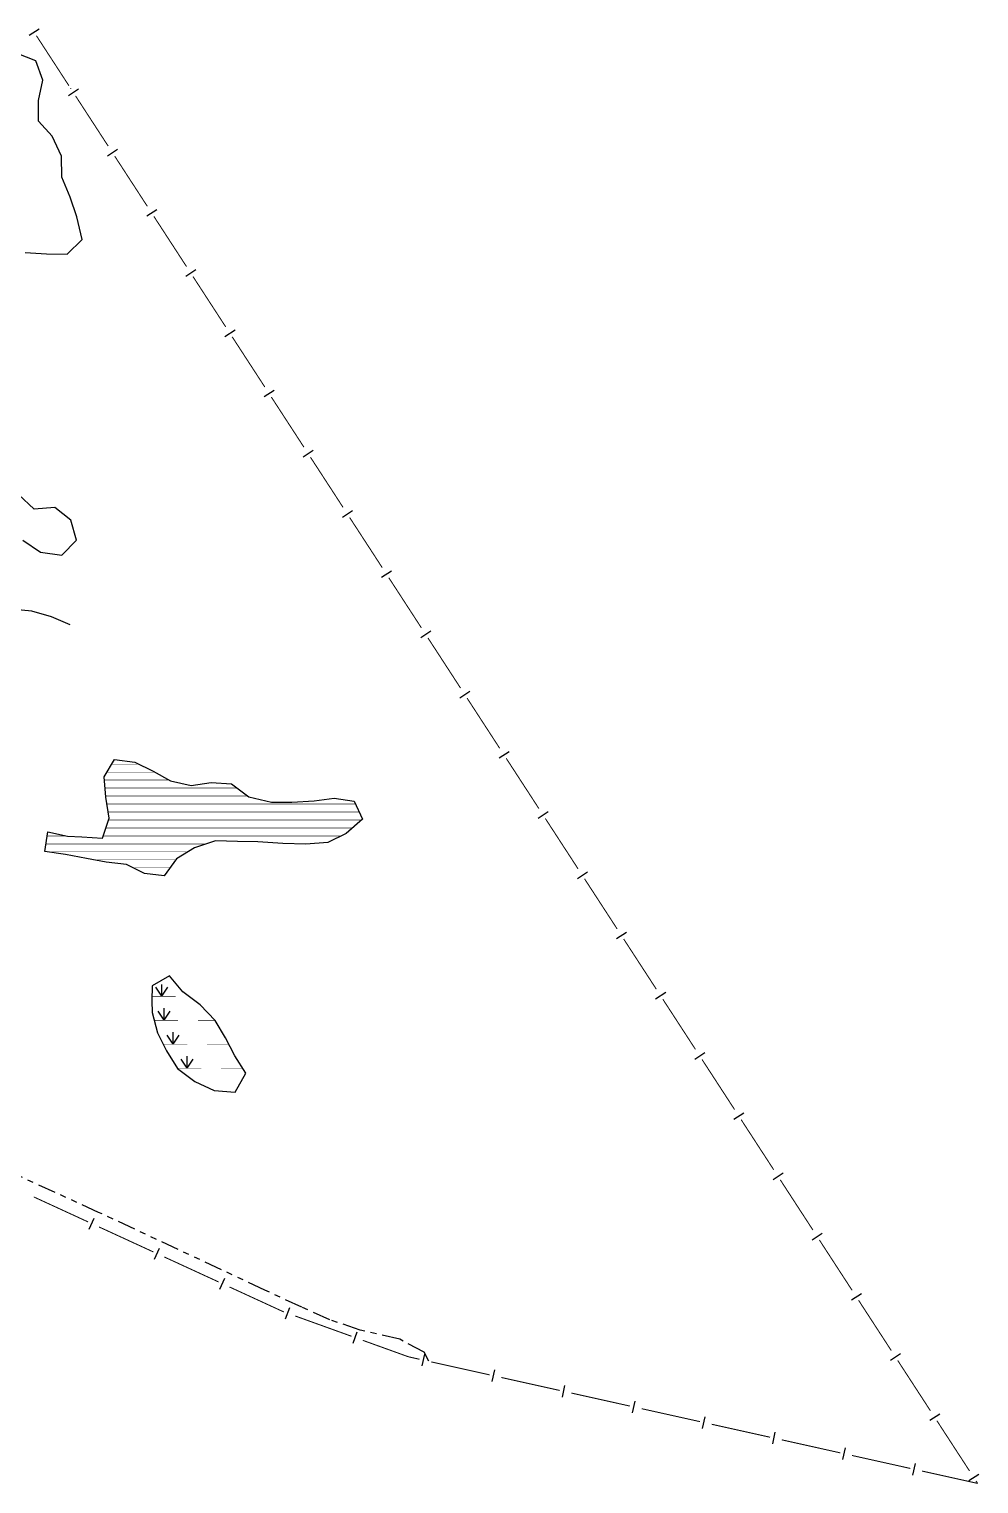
# Model space of a CAD drawing. Extents: x 204614 to 205597, y 4873311 to 4874446.
# Drawn here: x 205359.1 to 205597.1, y 4873310.6 to 4873675.2 of the extents above; entities that cross this region are included whole.
import ezdxf

# ---------------------------------------------------------------- set-up
doc = ezdxf.new("R2010")
doc.units = 0
doc.header["$LTSCALE"] = 1.5
doc.header["$MEASUREMENT"] = 0
doc.linetypes.add('TRACO_00', pattern=[10, -10])
doc.linetypes.add('TRACO_25', pattern=[8, 3, -1, 1, -1, 1, -1])
for name, color, linetype in [('HD-ALAGADO-BREJO', 170, 'CONTINUOUS'), ('HD-HACH-HIDROG', 160, 'CONTINUOUS'), ('HD-LAGOS-PERENE', 170, 'CONTINUOUS'), ('LM-LIM-SETORES-BAIRROS', 250, 'CONTINUOUS'), ('SV-RUA-NAO-PAV', 7, 'CONTINUOUS')]:
    doc.layers.add(name, color=color, linetype=linetype)

# ---------------------------------------------------------------- blocks, each defined once
blk = doc.blocks.new('*X0')
at = {"layer": 'HD-HACH-HIDROG', "const_width": 0.13}
for points in [[(205379.750359, 4873491.03033), (205386.515165, 4873491.030398)], [(205377.938881, 4873487.030246), (205394.111833, 4873487.030408)], [(205378.554027, 4873489.030285), (205390.589569, 4873489.030405)], [(205378.126751, 4873485.030215), (205411.214884, 4873485.030546)], [(205378.314621, 4873483.030184), (205413.873429, 4873483.030539)], [(205378.605878, 4873481.030154), (205440.832186, 4873481.030776)], [(205378.913283, 4873479.030124), (205441.783739, 4873479.030752)], [(205378.999451, 4873477.030092), (205442.443685, 4873477.030726)], [(205363.593374, 4873473.029872), (205368.391834, 4873473.02992)], [(205377.690044, 4873473.030012), (205437.31257, 4873473.030609)], [(205378.344748, 4873475.030052), (205440.141944, 4873475.03067)], [(205363.286298, 4873471.029835), (205403.553478, 4873471.030238)], [(205363.491946, 4873469.029805), (205398.896304, 4873469.030159)], [(205426.162401, 4873471.030464), (205429.1106, 4873471.030494)], [(205375.251416, 4873467.029889), (205395.814773, 4873467.030095)], [(205385.111669, 4873465.029955), (205394.377386, 4873465.030047)]]:
    blk.add_lwpolyline(points, dxfattribs=at)
blk = doc.blocks.new('*X1')
at = {"layer": 'HD-ALAGADO-BREJO'}
for points in [[(205392.335933, 4873432.840291), (205392.335492, 4873435.840291)], [(205392.335933, 4873432.840291), (205390.835602, 4873435.09007)], [(205392.335933, 4873432.840291), (205393.835602, 4873435.090512)], [(205392.919398, 4873426.840184), (205391.419139, 4873429.090011)], [(205392.919398, 4873426.840184), (205392.919053, 4873429.840183)], [(205392.919398, 4873426.840184), (205394.419139, 4873429.090356)], [(205395.190057, 4873420.840162), (205393.689808, 4873423.089996)], [(205395.190057, 4873420.840162), (205395.189725, 4873423.840162)], [(205395.190057, 4873420.840162), (205396.689808, 4873423.090329)], [(205398.693051, 4873414.840165), (205398.692718, 4873417.840165)], [(205398.693051, 4873414.840165), (205397.192801, 4873417.089998)], [(205398.693051, 4873414.840165), (205400.192801, 4873417.090331)]]:
    blk.add_lwpolyline(points, dxfattribs=at)
at = {"layer": 'HD-ALAGADO-BREJO', "const_width": 0.13}
for points in [[(205389.835933, 4873432.839923), (205390.835933, 4873432.84007)], [(205390.835933, 4873432.84007), (205395.835933, 4873432.840806)], [(205390.419398, 4873426.839896), (205391.419398, 4873426.840011)], [(205391.419398, 4873426.840011), (205396.419398, 4873426.840586)], [(205401.419398, 4873426.841162), (205405.419398, 4873426.841622)], [(205405.419398, 4873426.841622), (205405.634363, 4873426.840048)], [(205392.690057, 4873420.839885), (205393.690057, 4873420.839996)], [(205393.690057, 4873420.839996), (205398.690057, 4873420.84055)], [(205403.690057, 4873420.841104), (205408.690057, 4873420.841658)], [(205408.690057, 4873420.841658), (205409.119085, 4873420.84005)], [(205396.193051, 4873414.839888), (205397.193051, 4873414.839998)], [(205397.193051, 4873414.839998), (205402.193051, 4873414.840553)], [(205407.193051, 4873414.841108), (205412.193051, 4873414.841663)], [(205412.193051, 4873414.841663), (205412.569488, 4873414.840051)]]:
    blk.add_lwpolyline(points, dxfattribs=at)

msp = doc.modelspace()

# ---------------------------------------------------------------- linework, layer by layer
at = {"layer": 'HD-ALAGADO-BREJO', "linetype": 'TRACO_00'}
msp.add_polyline3d([(205389.9, 4873428.78, 2.203013), (205391.26, 4873423.7, 2.203013), (205393.54, 4873419.14, 2.203013), (205396.23, 4873414.78, 2.203013), (205400.59, 4873411.53, 2.203013), (205405.43, 4873409.26, 2.203013), (205410.74, 4873408.84, 2.203013), (205413.36, 4873413.57, 2.203013), (205410.64, 4873417.94, 2.203013), (205408.28, 4873422.44, 2.203013), (205405.7, 4873426.77, 2.203013), (205401.98, 4873430.74, 2.203013), (205397.61, 4873433.93, 2.203013), (205394.28, 4873437.94, 2.203013), (205389.92, 4873435.46, 2.203013), (205389.8, 4873431.72, 2.203013)], close=True, dxfattribs=at)
at = {"layer": 'HD-LAGOS-PERENE', "linetype": 'Continuous'}
for points in [[(205358.12, 4873619.24, 2.203013), (205363.48, 4873618.88, 2.203013), (205368.62, 4873618.86, 2.203013), (205372.4, 4873622.47, 2.203013), (205371.02, 4873628.23, 2.203013), (205369.33, 4873633.14, 2.203013), (205367.25, 4873638.15, 2.203013), (205367.17, 4873643.38, 2.203013), (205364.86, 4873648.42, 2.203013), (205361.43, 4873652.2, 2.203013), (205361.45, 4873657.36, 2.203013), (205362.52, 4873662.41, 2.203013), (205360.76, 4873667.27, 2.203013), (205356.07, 4873669.1, 2.203013)], [(205369.45942, 4873660.430078, 2.203013), (205369.429, 4873660.32305, 2.203013)], [(205357.49, 4873547.19, 2.203013), (205361.96, 4873544.16, 2.203013), (205367.25, 4873543.43, 2.203013), (205370.97, 4873547.17, 2.203013), (205369.5, 4873552.18, 2.203013), (205365.51, 4873555.37, 2.203013), (205360.31, 4873554.92, 2.203013), (205356.46, 4873558.57, 2.203013)], [(205369.4, 4873525.92, 2.203013), (205364.68, 4873527.93, 2.203013), (205359.73, 4873529.33, 2.203013), (205354.61, 4873529.86, 2.203013)]]:
    msp.add_polyline3d(points, dxfattribs=at)
msp.add_polyline3d([(205372.29, 4873472.77, 2.203013), (205377.51, 4873472.48, 2.203013), (205379.15, 4873477.49, 2.203013), (205378.34, 4873482.76, 2.203013), (205377.86, 4873487.87, 2.203013), (205380.45, 4873492.2, 2.203013), (205385.54, 4873491.5, 2.203013), (205390.15, 4873489.28, 2.203013), (205394.5, 4873486.81, 2.203013), (205399.68, 4873485.68, 2.203013), (205404.73, 4873486.4, 2.203013), (205409.78, 4873486.11, 2.203013), (205414.14, 4873482.83, 2.203013), (205419.84, 4873481.5, 2.203013), (205424.94, 4873481.49, 2.203013), (205430.49, 4873481.79, 2.203013), (205435.5, 4873482.5, 2.203013), (205440.49, 4873481.75, 2.203013), (205442.65, 4873477.21, 2.203013), (205438.53, 4873473.63, 2.203013), (205433.96, 4873471.38, 2.203013), (205428.41, 4873470.98, 2.203013), (205422.62, 4873471.11, 2.203013), (205416.39, 4873471.52, 2.203013), (205411.32, 4873471.61, 2.203013), (205405.82, 4873471.78, 2.203013), (205400.56, 4873470.04, 2.203013), (205395.98, 4873467.26, 2.203013), (205392.94, 4873463.03, 2.203013), (205387.96, 4873463.59, 2.203013), (205383.45, 4873465.87, 2.203013), (205378.41, 4873466.42, 2.203013), (205373.49, 4873467.37, 2.203013), (205368.21, 4873468.37, 2.203013), (205362.99, 4873469.1, 2.203013), (205363.75, 4873474.05, 2.203013), (205368.71, 4873472.96, 2.203013)], close=True, dxfattribs=at)
at = {"layer": 'LM-LIM-SETORES-BAIRROS'}
for points in [[(205361.622456, 4873675.238834), (205359.10715, 4873673.603831)], [(205371.432475, 4873660.146998), (205368.917169, 4873658.511995)], [(205381.242494, 4873645.055162), (205378.727188, 4873643.420159)], [(205391.052514, 4873629.963326), (205388.537208, 4873628.328323)], [(205400.862533, 4873614.87149), (205398.347227, 4873613.236486)], [(205410.672552, 4873599.779653), (205408.157246, 4873598.14465)], [(205420.482572, 4873584.687817), (205417.967266, 4873583.052814)], [(205430.292591, 4873569.595981), (205427.777285, 4873567.960978)], [(205440.10261, 4873554.504145), (205437.587304, 4873552.869141)], [(205449.91263, 4873539.412308), (205447.397324, 4873537.777305)], [(205459.722649, 4873524.320472), (205457.207343, 4873522.685469)], [(205469.532668, 4873509.228636), (205467.017362, 4873507.593633)], [(205479.342688, 4873494.1368), (205476.827382, 4873492.501797)], [(205489.152707, 4873479.044964), (205486.637401, 4873477.40996)], [(205498.962726, 4873463.953127), (205496.44742, 4873462.318124)], [(205508.772746, 4873448.861291), (205506.25744, 4873447.226288)], [(205518.582765, 4873433.769455), (205516.067459, 4873432.134452)], [(205528.392784, 4873418.677619), (205525.877478, 4873417.042616)], [(205538.202804, 4873403.585783), (205535.687498, 4873401.950779)], [(205548.012823, 4873388.493946), (205545.497517, 4873386.858943)], [(205374.149226, 4873374.516425), (205375.403282, 4873377.241741)], [(205557.822843, 4873373.40211), (205555.307536, 4873371.767107)], [(205390.501121, 4873366.992095), (205391.755176, 4873369.717411)], [(205406.853015, 4873359.467765), (205408.10707, 4873362.19308)], [(205567.632862, 4873358.310274), (205565.117556, 4873356.675271)], [(205423.364352, 4873351.995708), (205424.381982, 4873354.81784)], [(205440.297145, 4873345.88993), (205441.314775, 4873348.712063)], [(205457.547791, 4873340.195296), (205458.199227, 4873343.123714)], [(205577.442881, 4873343.218438), (205574.927575, 4873341.583434)], [(205475.118299, 4873336.286683), (205475.769735, 4873339.215101)], [(205492.688807, 4873332.37807), (205493.340243, 4873335.306488)], [(205510.259315, 4873328.469457), (205510.91075, 4873331.397875)], [(205527.829823, 4873324.560844), (205528.481258, 4873327.489262)], [(205587.252901, 4873328.126601), (205584.737595, 4873326.491598)], [(205545.400331, 4873320.652231), (205546.051766, 4873323.580649)], [(205562.970838, 4873316.743618), (205563.622274, 4873319.672036)], [(205580.541346, 4873312.835005), (205581.192782, 4873315.763423)], [(205597.06292, 4873313.034765), (205594.547614, 4873311.399762)]]:
    msp.add_lwpolyline(points, dxfattribs=at)
at = {"layer": 'LM-LIM-SETORES-BAIRROS', "const_width": 0.25}
for points in [[(205369.08482, 4873661.006367), (205360.909804, 4873673.582897)], [(205378.894839, 4873645.914531), (205370.719823, 4873658.491061)], [(205388.704858, 4873630.822695), (205380.529842, 4873643.399225)], [(205398.514878, 4873615.730859), (205390.339862, 4873628.307389)], [(205408.324897, 4873600.639022), (205400.149881, 4873613.215553)], [(205418.134917, 4873585.547186), (205409.9599, 4873598.123716)], [(205427.944936, 4873570.45535), (205419.76992, 4873583.03188)], [(205437.754955, 4873555.363514), (205429.579939, 4873567.940044)], [(205447.564975, 4873540.271678), (205439.389958, 4873552.848208)], [(205457.374994, 4873525.179841), (205449.199978, 4873537.756372)], [(205467.185013, 4873510.088005), (205459.009997, 4873522.664535)], [(205476.995033, 4873494.996169), (205468.820016, 4873507.572699)], [(205486.805052, 4873479.904333), (205478.630036, 4873492.480863)], [(205496.615071, 4873464.812496), (205488.440055, 4873477.389027)], [(205506.425091, 4873449.72066), (205498.250074, 4873462.29719)], [(205516.23511, 4873434.628824), (205508.060094, 4873447.205354)], [(205526.045129, 4873419.536988), (205517.870113, 4873432.113518)], [(205535.855149, 4873404.445152), (205527.680133, 4873417.021682)], [(205545.665168, 4873389.353315), (205537.490152, 4873401.929846)], [(205555.475187, 4873374.261479), (205547.300171, 4873386.838009)], [(205360.241237, 4873382.567377), (205373.867815, 4873376.297102)], [(205376.593131, 4873375.043047), (205390.21971, 4873368.772771)], [(205565.285207, 4873359.169643), (205557.110191, 4873371.746173)], [(205392.945026, 4873367.518716), (205406.571604, 4873361.248441)], [(205409.29692, 4873359.994386), (205422.01506, 4873354.142129)], [(205575.095226, 4873344.077807), (205566.92021, 4873356.654337)], [(205422.01506, 4873354.142129), (205422.671359, 4873353.840133)], [(205422.671359, 4873353.840133), (205422.932456, 4873353.745984)], [(205425.754588, 4873352.728355), (205439.865249, 4873347.640206)], [(205442.687381, 4873346.622577), (205453.97591, 4873342.552058)], [(205453.97591, 4873342.552058), (205454.160662, 4873342.485439)], [(205454.160662, 4873342.485439), (205456.89737, 4873341.87665)], [(205459.825788, 4873341.225214), (205474.467878, 4873337.968037)], [(205584.905245, 4873328.985971), (205576.730229, 4873341.562501)], [(205477.396296, 4873337.316601), (205492.038386, 4873334.059424)], [(205494.966803, 4873333.407989), (205509.608893, 4873330.150811)], [(205512.537311, 4873329.499376), (205527.179401, 4873326.242198)], [(205594.715265, 4873313.894134), (205586.540249, 4873326.470665)], [(205530.107819, 4873325.590763), (205544.749909, 4873322.333585)], [(205547.678327, 4873321.68215), (205562.320417, 4873318.424972)], [(205565.248835, 4873317.773537), (205579.890925, 4873314.516359)], [(205582.819343, 4873313.864924), (205596.485293, 4873310.824891)], [(205596.748381, 4873310.766367), (205596.350268, 4873311.378828)], [(205596.485293, 4873310.824891), (205596.748381, 4873310.766367)]]:
    msp.add_lwpolyline(points, dxfattribs=at)
at = {"layer": 'SV-RUA-NAO-PAV', "linetype": 'TRACO_25'}
msp.add_polyline3d([(205459.221729, 4873341.359589, 3.640588), (205458.063987, 4873343.617186, 3.640588), (205451.945025, 4873346.880632, 3.798379), (205442.018709, 4873349.19224, 3.95617), (205434.404001, 4873351.775802, 4.182995), (205427.442588, 4873354.896057, 4.261891), (205418.153494, 4873359.226815, 4.222444), (205376.507538, 4873378.70022, 4.430235), (205294.21, 4873416.24, 5.237482)], dxfattribs=at)

# ---------------------------------------------------------------- block references
at = {"layer": 'HD-ALAGADO-BREJO'}
msp.add_blockref('*X1', (0, 0), dxfattribs=at)
at = {"layer": 'HD-LAGOS-PERENE'}
msp.add_blockref('*X0', (0, 0), dxfattribs=at)

doc.saveas('drawing.dxf')
